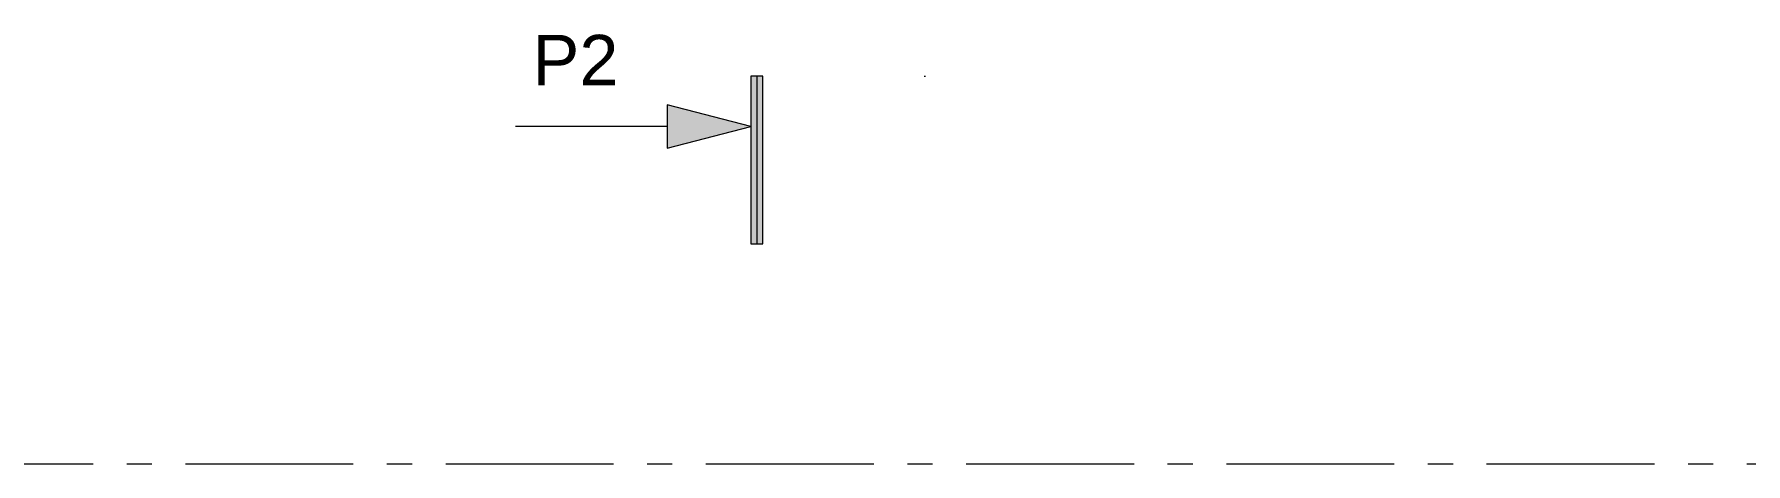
# Model space of a CAD drawing. Extents: x 436819 to 525027, y 24442 to 70197.
# Drawn here: x 474621 to 484815, y 65123 to 67684 of the extents above; entities that cross this region are included whole.
import ezdxf

# ---------------------------------------------------------------- set-up
doc = ezdxf.new("R2010")
doc.units = 0
doc.header["$MEASUREMENT"] = 0
doc.linetypes.add('Крупный пунктир', pattern=[9375, 0, -9375])
doc.linetypes.add('Штрихштриховая', pattern=[1550, 1000, -200, 150, -200])
doc.layers.add('Линии разрезов', color=7, linetype='Continuous')
doc.layers.add('Перекрытия', color=7, linetype='Continuous')
doc.layers.add('Линии разрезов_Ном_пера__1', color=7, linetype='Continuous', lineweight=13)
doc.layers.add('Линии разрезов_Ном_пера__7', color=7, linetype='Continuous', lineweight=5)
doc.layers.add('Перекрытия_Ном_пера__4', color=7, linetype='Continuous', lineweight=20, true_color=0x016515)
doc.styles.add('СГЕНЕРИР_СТИЛЬ_2', font='')
doc.styles.get('СГЕНЕРИР_СТИЛЬ_2').set_extended_font_data('Arial Кириллический')

# ---------------------------------------------------------------- blocks, each defined once
blk = doc.blocks.new('Линия_1177', base_point=(439472, 65123))
at = {"layer": 'Перекрытия_Ном_пера__4', "linetype": 'Штрихштриховая'}
blk.add_line((439872, 65123), (519477, 65123), dxfattribs=at)
blk = doc.blocks.new('Плоскость сечения_3', base_point=(478925, 67434))
at = {"layer": 'Линии разрезов_Ном_пера__1', "linetype": 'Continuous'}
for points in [[(478890, 67434), (478890, 66434), (478960, 66434), (478960, 67434)], [(478390, 67264), (478390, 67004), (478890, 67134)]]:
    blk.add_hatch(color=256, dxfattribs=at).paths.add_polyline_path(points, flags=0)
for p, q in [((478890, 67434), (478890, 66434)), ((478960, 67434), (478890, 67434)), ((478925, 67434), (478925, 66434)), ((478960, 66434), (478960, 67434)), ((478390, 67264), (478390, 67004)), ((478890, 67134), (478390, 67264)), ((478390, 67134), (477488, 67134)), ((478390, 67004), (478890, 67134)), ((478890, 66434), (478960, 66434))]:
    blk.add_line(p, q, dxfattribs=at)
at = {"layer": 'Линии разрезов_Ном_пера__1', "linetype": 'Крупный пунктир'}
blk.add_line((479925, 67434), (491475, 67434), dxfattribs=at)
at = {"layer": 'Линии разрезов_Ном_пера__7', "linetype": 'Continuous', "insert": (477588, 67530), "char_height": 300, "attachment_point": 4, "style": 'СГЕНЕРИР_СТИЛЬ_2'}
blk.add_mtext('{Р2}', dxfattribs=at)

msp = doc.modelspace()

# ---------------------------------------------------------------- block references
at = {"layer": 'Линии разрезов'}
msp.add_blockref('Плоскость сечения_3', (478925.1, 67434.1), dxfattribs=at)
at = {"layer": 'Перекрытия', "linetype": 'Штрихштриховая'}
msp.add_blockref('Линия_1177', (439471.5, 65122.7), dxfattribs=at)

doc.saveas('drawing.dxf')
